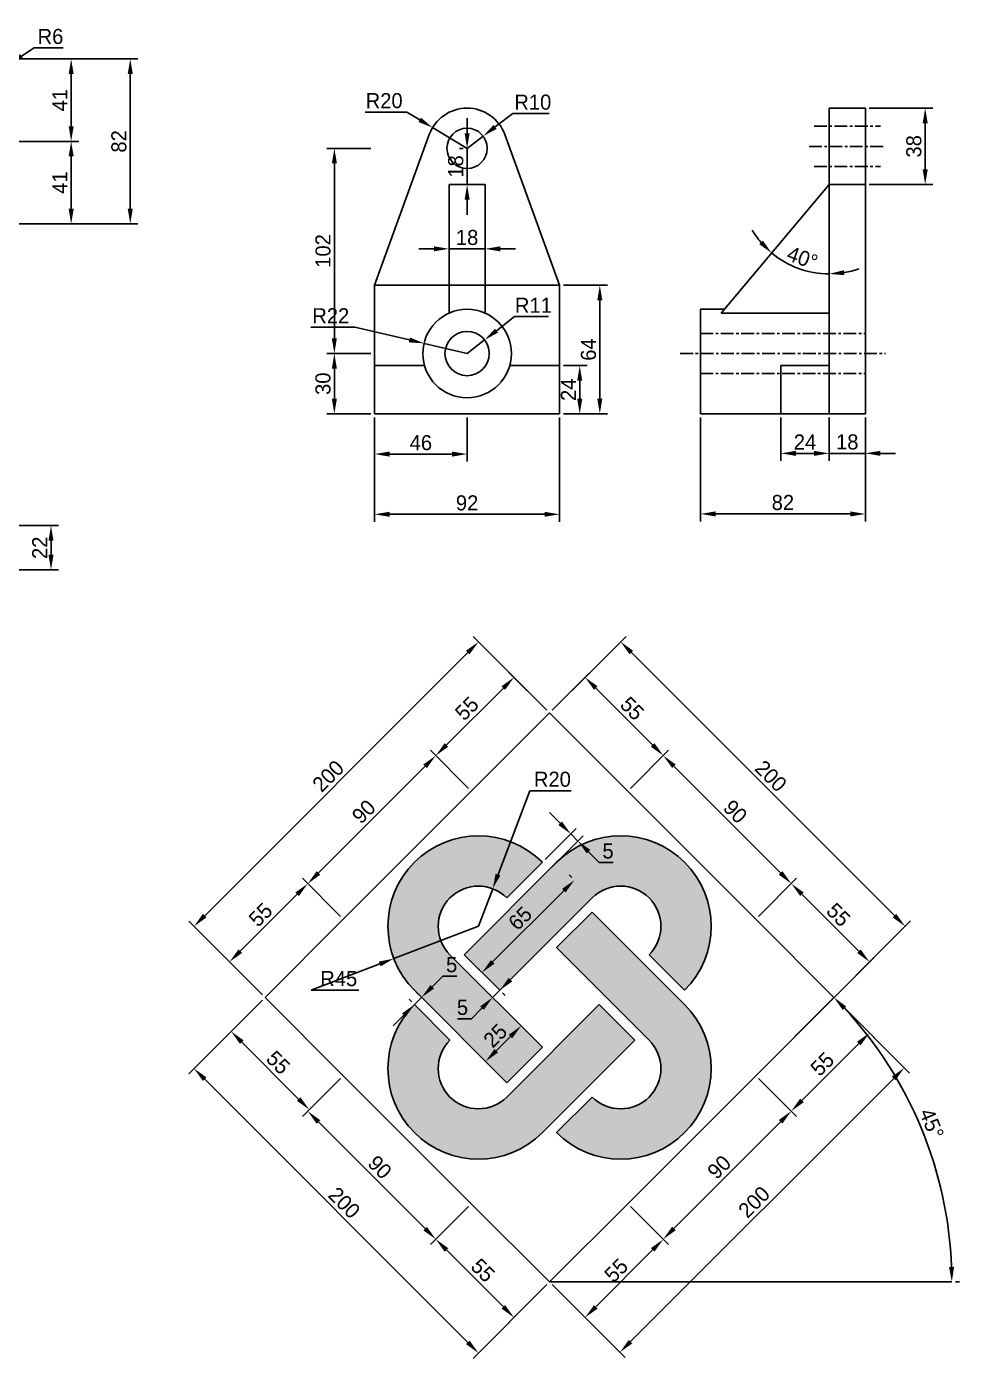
# Model space of a CAD drawing. Header units: millimetres. Extents: x -58 to 1310, y -9 to 800.
# Drawn here: x 846 to 1310, y 134 to 796 of the extents above; entities that cross this region are included whole.
import ezdxf

# ---------------------------------------------------------------- set-up
doc = ezdxf.new("R2010")
doc.units = ezdxf.units.MM
doc.header["$LTSCALE"] = 0.2
doc.linetypes.add('CENTER', pattern=[50.8, 31.75, -6.35, 6.35, -6.35])
doc.layers.add('Layer1', color=1, linetype='CENTER')
doc.dimstyles.new('ISO-25', dxfattribs={"dimscale": 3, "dimtxt": 2.5, "dimasz": 2.5, "dimexe": 1.25, "dimexo": 0.625, "dimtad": 1, "dimtoh": 1, "dimtxsty": 'Standard', "dimcen": 0, "dimadec": 0, "dimazin": 0, "dimtfac": 1, "dimtmove": 0, "dimatfit": 3, "dimfxl": 1, "dimarcsym": 2})

# ---------------------------------------------------------------- blocks, each defined once
blk = doc.blocks.new('*D39')
at = {"color": 0, "lineweight": -2}
for p, q in [((1104.51, 456.13), (1067.85, 492.8)), ((934.38, 354.03), (1065.2, 484.84)), ((963.09, 314.71), (926.43, 351.37))]:
    blk.add_line(p, q, dxfattribs=at)
at = {"color": 0}
for points in [[(1064.31, 485.72), (1066.08, 483.96), (1070.5, 490.14)], [(933.5, 354.91), (935.27, 353.14), (929.08, 348.72)]]:
    blk.add_solid(points, dxfattribs=at)
at = {"layer": 'Defpoints', "color": 0}
for p in [(1070.5, 490.14), (1105.84, 454.8), (964.42, 313.38)]:
    blk.add_point(p, dxfattribs=at)
at = {"color": 0, "insert": (995.81, 423.41), "char_height": 7.5, "attachment_point": 5, "rotation": 45}
blk.add_mtext('200', dxfattribs=at)
blk = doc.blocks.new('*D40')
at = {"color": 0, "lineweight": -2}
for p, q in [((1001.98, 353.6), (982.98, 372.6)), ((952.04, 336.36), (980.33, 364.65)), ((963.09, 314.71), (944.09, 333.71))]:
    blk.add_line(p, q, dxfattribs=at)
at = {"color": 0}
for points in [[(979.44, 365.53), (981.21, 363.76), (985.63, 369.95)], [(951.16, 337.25), (952.93, 335.48), (946.74, 331.06)]]:
    blk.add_solid(points, dxfattribs=at)
at = {"layer": 'Defpoints', "color": 0}
for p in [(985.63, 369.95), (1003.31, 352.27), (964.42, 313.38)]:
    blk.add_point(p, dxfattribs=at)
at = {"color": 0, "insert": (962.21, 354.48), "char_height": 7.5, "attachment_point": 5, "rotation": 45}
blk.add_mtext('55', dxfattribs=at)
blk = doc.blocks.new('*D41')
at = {"color": 0, "lineweight": -2}
for p, q in [((1065.62, 417.24), (1046.62, 436.24)), ((990.93, 375.26), (1043.97, 428.29)), ((1001.98, 353.6), (982.98, 372.6))]:
    blk.add_line(p, q, dxfattribs=at)
at = {"color": 0}
for points in [[(1043.08, 429.17), (1044.85, 427.4), (1049.27, 433.59)], [(990.05, 376.14), (991.82, 374.37), (985.63, 369.95)]]:
    blk.add_solid(points, dxfattribs=at)
at = {"layer": 'Defpoints', "color": 0}
for p in [(1049.27, 433.59), (1066.95, 415.91), (1003.31, 352.27)]:
    blk.add_point(p, dxfattribs=at)
at = {"color": 0, "insert": (1013.47, 405.75), "char_height": 7.5, "attachment_point": 5, "rotation": 45}
blk.add_mtext('90', dxfattribs=at)
blk = doc.blocks.new('*D42')
at = {"color": 0, "lineweight": -2}
for p, q in [((1104.51, 456.13), (1085.51, 475.13)), ((1054.57, 438.89), (1082.86, 467.18)), ((1065.62, 417.24), (1046.62, 436.24))]:
    blk.add_line(p, q, dxfattribs=at)
at = {"color": 0}
for points in [[(1081.97, 468.06), (1083.74, 466.3), (1088.16, 472.48)], [(1053.69, 439.78), (1055.46, 438.01), (1049.27, 433.59)]]:
    blk.add_solid(points, dxfattribs=at)
at = {"layer": 'Defpoints', "color": 0}
for p in [(1088.16, 472.48), (1105.84, 454.8), (1066.95, 415.91)]:
    blk.add_point(p, dxfattribs=at)
at = {"color": 0, "insert": (1064.74, 457.01), "char_height": 7.5, "attachment_point": 5, "rotation": 45}
blk.add_mtext('55', dxfattribs=at)
blk = doc.blocks.new('*D43')
at = {"color": 0, "lineweight": -2}
for p, q in [((1248.59, 312.06), (1284.88, 275.76)), ((1146.11, 142.29), (1276.93, 273.11)), ((1107.16, 170.64), (1143.46, 134.34))]:
    blk.add_line(p, q, dxfattribs=at)
at = {"color": 0}
for points in [[(1276.04, 273.99), (1277.81, 272.22), (1282.23, 278.41)], [(1145.23, 143.18), (1147, 141.41), (1140.81, 136.99)]]:
    blk.add_solid(points, dxfattribs=at)
at = {"layer": 'Defpoints', "color": 0}
for p in [(1247.26, 313.38), (1282.23, 278.41), (1105.84, 171.96)]:
    blk.add_point(p, dxfattribs=at)
at = {"color": 0, "insert": (1207.54, 211.68), "char_height": 7.5, "attachment_point": 5, "rotation": 45}
blk.add_mtext('200', dxfattribs=at)
blk = doc.blocks.new('*D44')
at = {"color": 0, "lineweight": -2}
for p, q in [((1146.06, 209.53), (1165.06, 190.52)), ((1128.82, 159.59), (1157.1, 187.87)), ((1107.16, 170.64), (1126.17, 151.63))]:
    blk.add_line(p, q, dxfattribs=at)
at = {"color": 0}
for points in [[(1156.22, 188.76), (1157.99, 186.99), (1162.41, 193.18)], [(1127.94, 160.47), (1129.7, 158.7), (1123.52, 154.28)]]:
    blk.add_solid(points, dxfattribs=at)
at = {"layer": 'Defpoints', "color": 0}
for p in [(1144.73, 210.85), (1162.41, 193.18), (1105.84, 171.96)]:
    blk.add_point(p, dxfattribs=at)
at = {"color": 0, "insert": (1138.98, 177.71), "char_height": 7.5, "attachment_point": 5, "rotation": 45}
blk.add_mtext('55', dxfattribs=at)
blk = doc.blocks.new('*D45')
at = {"color": 0, "lineweight": -2}
for p, q in [((1209.7, 273.17), (1228.65, 254.21)), ((1167.66, 198.53), (1220.7, 251.56)), ((1146.06, 209.53), (1165.01, 190.57))]:
    blk.add_line(p, q, dxfattribs=at)
at = {"color": 0}
for points in [[(1219.81, 252.44), (1221.58, 250.67), (1226, 256.86)], [(1166.78, 199.41), (1168.55, 197.64), (1162.36, 193.22)]]:
    blk.add_solid(points, dxfattribs=at)
at = {"layer": 'Defpoints', "color": 0}
for p in [(1208.37, 274.49), (1226, 256.86), (1144.73, 210.85)]:
    blk.add_point(p, dxfattribs=at)
at = {"color": 0, "insert": (1190.2, 229.02), "char_height": 7.5, "attachment_point": 5, "rotation": 45}
blk.add_mtext('90', dxfattribs=at)
blk = doc.blocks.new('*D46')
at = {"color": 0, "lineweight": -2}
for p, q in [((1248.59, 312.06), (1267.54, 293.1)), ((1231.3, 262.17), (1259.59, 290.45)), ((1209.7, 273.17), (1228.65, 254.21))]:
    blk.add_line(p, q, dxfattribs=at)
at = {"color": 0}
for points in [[(1258.7, 291.33), (1260.47, 289.57), (1264.89, 295.75)], [(1230.42, 263.05), (1232.19, 261.28), (1226, 256.86)]]:
    blk.add_solid(points, dxfattribs=at)
at = {"layer": 'Defpoints', "color": 0}
for p in [(1247.26, 313.38), (1264.89, 295.75), (1208.37, 274.49)]:
    blk.add_point(p, dxfattribs=at)
at = {"color": 0, "insert": (1241.47, 280.28), "char_height": 7.5, "attachment_point": 5, "rotation": 45}
blk.add_mtext('55', dxfattribs=at)
blk = doc.blocks.new('*D47')
at = {"color": 0, "lineweight": -2}
for p, q in [((963.09, 312.06), (926.43, 275.39)), ((934.38, 272.74), (1065.2, 141.93)), ((1104.51, 170.64), (1067.85, 133.97))]:
    blk.add_line(p, q, dxfattribs=at)
at = {"color": 0}
for points in [[(935.27, 273.63), (933.5, 271.86), (929.08, 278.05)], [(1066.08, 142.81), (1064.31, 141.04), (1070.5, 136.62)]]:
    blk.add_solid(points, dxfattribs=at)
at = {"layer": 'Defpoints', "color": 0}
for p in [(964.42, 313.38), (1105.84, 171.96), (1070.5, 136.62)]:
    blk.add_point(p, dxfattribs=at)
at = {"color": 0, "insert": (1003.77, 211.31), "char_height": 7.5, "attachment_point": 5, "rotation": 315}
blk.add_mtext('200', dxfattribs=at)
blk = doc.blocks.new('*D48')
at = {"color": 0, "lineweight": -2}
for p, q in [((963.09, 312.06), (944.86, 293.83)), ((952.82, 291.17), (981.1, 262.89)), ((1001.98, 273.17), (983.75, 254.94))]:
    blk.add_line(p, q, dxfattribs=at)
at = {"color": 0}
for points in [[(953.7, 292.06), (951.93, 290.29), (947.51, 296.48)], [(981.98, 263.77), (980.22, 262.01), (986.4, 257.59)]]:
    blk.add_solid(points, dxfattribs=at)
at = {"layer": 'Defpoints', "color": 0}
for p in [(964.42, 313.38), (1003.31, 274.49), (986.4, 257.59)]:
    blk.add_point(p, dxfattribs=at)
at = {"color": 0, "insert": (970.93, 281.01), "char_height": 7.5, "attachment_point": 5, "rotation": 315}
blk.add_mtext('55', dxfattribs=at)
blk = doc.blocks.new('*D49')
at = {"color": 0, "lineweight": -2}
for p, q in [((1001.98, 273.17), (982.98, 254.17)), ((990.94, 251.51), (1043.97, 198.48)), ((1065.62, 209.53), (1046.62, 190.53))]:
    blk.add_line(p, q, dxfattribs=at)
at = {"color": 0}
for points in [[(991.82, 252.4), (990.05, 250.63), (985.63, 256.82)], [(1044.85, 199.37), (1043.09, 197.6), (1049.27, 193.18)]]:
    blk.add_solid(points, dxfattribs=at)
at = {"layer": 'Defpoints', "color": 0}
for p in [(1003.31, 274.49), (1066.95, 210.85), (1049.27, 193.18)]:
    blk.add_point(p, dxfattribs=at)
at = {"color": 0, "insert": (1021.43, 228.98), "char_height": 7.5, "attachment_point": 5, "rotation": 315}
blk.add_mtext('90', dxfattribs=at)
blk = doc.blocks.new('*D50')
at = {"color": 0, "lineweight": -2}
for p, q in [((1065.62, 209.53), (1046.62, 190.53)), ((1054.58, 187.87), (1082.86, 159.59)), ((1104.51, 170.64), (1085.51, 151.64))]:
    blk.add_line(p, q, dxfattribs=at)
at = {"color": 0}
for points in [[(1055.46, 188.76), (1053.69, 186.99), (1049.27, 193.18)], [(1083.74, 160.47), (1081.98, 158.71), (1088.16, 154.29)]]:
    blk.add_solid(points, dxfattribs=at)
at = {"layer": 'Defpoints', "color": 0}
for p in [(1066.95, 210.85), (1105.84, 171.96), (1088.16, 154.29)]:
    blk.add_point(p, dxfattribs=at)
at = {"color": 0, "insert": (1072.7, 177.71), "char_height": 7.5, "attachment_point": 5, "rotation": 315}
blk.add_mtext('55', dxfattribs=at)
blk = doc.blocks.new('*D51')
at = {"color": 0, "lineweight": -2}
for p, q in [((1107.16, 456.13), (1143.85, 492.81)), ((1146.5, 484.86), (1277.31, 354.04)), ((1248.59, 314.71), (1285.27, 351.39))]:
    blk.add_line(p, q, dxfattribs=at)
at = {"color": 0}
for points in [[(1147.38, 485.74), (1145.61, 483.97), (1141.19, 490.16)], [(1278.2, 354.93), (1276.43, 353.16), (1282.62, 348.74)]]:
    blk.add_solid(points, dxfattribs=at)
at = {"layer": 'Defpoints', "color": 0}
for p in [(1105.84, 454.8), (1282.62, 348.74), (1247.26, 313.38)]:
    blk.add_point(p, dxfattribs=at)
at = {"color": 0, "insert": (1215.88, 423.43), "char_height": 7.5, "attachment_point": 5, "rotation": 315}
blk.add_mtext('200', dxfattribs=at)
blk = doc.blocks.new('*D52')
at = {"color": 0, "lineweight": -2}
for p, q in [((1107.16, 456.13), (1126.17, 475.13)), ((1128.82, 467.18), (1157.1, 438.89)), ((1146.06, 417.24), (1165.06, 436.24))]:
    blk.add_line(p, q, dxfattribs=at)
at = {"color": 0}
for points in [[(1129.7, 468.06), (1127.94, 466.3), (1123.52, 472.48)], [(1157.99, 439.78), (1156.22, 438.01), (1162.41, 433.59)]]:
    blk.add_solid(points, dxfattribs=at)
at = {"layer": 'Defpoints', "color": 0}
for p in [(1105.84, 454.8), (1162.41, 433.59), (1144.73, 415.91)]:
    blk.add_point(p, dxfattribs=at)
at = {"color": 0, "insert": (1146.94, 457.01), "char_height": 7.5, "attachment_point": 5, "rotation": 315}
blk.add_mtext('55', dxfattribs=at)
blk = doc.blocks.new('*D53')
at = {"color": 0, "lineweight": -2}
for p, q in [((1146.06, 417.24), (1165.06, 436.24)), ((1167.71, 428.29), (1220.74, 375.26)), ((1209.7, 353.6), (1228.7, 372.6))]:
    blk.add_line(p, q, dxfattribs=at)
at = {"color": 0}
for points in [[(1168.59, 429.17), (1166.83, 427.4), (1162.41, 433.59)], [(1221.63, 376.14), (1219.86, 374.37), (1226.05, 369.95)]]:
    blk.add_solid(points, dxfattribs=at)
at = {"layer": 'Defpoints', "color": 0}
for p in [(1144.73, 415.91), (1226.05, 369.95), (1208.37, 352.27)]:
    blk.add_point(p, dxfattribs=at)
at = {"color": 0, "insert": (1198.2, 405.75), "char_height": 7.5, "attachment_point": 5, "rotation": 315}
blk.add_mtext('90', dxfattribs=at)
blk = doc.blocks.new('*D54')
at = {"color": 0, "lineweight": -2}
for p, q in [((1209.7, 353.6), (1228.7, 372.6)), ((1231.35, 364.65), (1259.63, 336.36)), ((1248.59, 314.71), (1267.59, 333.71))]:
    blk.add_line(p, q, dxfattribs=at)
at = {"color": 0}
for points in [[(1232.23, 365.53), (1230.47, 363.76), (1226.05, 369.95)], [(1260.52, 337.25), (1258.75, 335.48), (1264.94, 331.06)]]:
    blk.add_solid(points, dxfattribs=at)
at = {"layer": 'Defpoints', "color": 0}
for p in [(1208.37, 352.27), (1264.94, 331.06), (1247.26, 313.38)]:
    blk.add_point(p, dxfattribs=at)
at = {"color": 0, "insert": (1249.47, 354.48), "char_height": 7.5, "attachment_point": 5, "rotation": 315}
blk.add_mtext('55', dxfattribs=at)
blk = doc.blocks.new('*D55')
at = {"color": 0, "lineweight": -2}
for p, q in [((1095.99, 416.16), (1080.21, 374.46)), ((1116.62, 416.16), (1095.99, 416.16)), ((1070.48, 348.74), (1077.56, 367.44))]:
    blk.add_line(p, q, dxfattribs=at)
at = {"color": 0}
blk.add_solid([(1079.04, 374.9), (1081.38, 374.02), (1077.56, 367.44)], dxfattribs=at)
at = {"layer": 'Defpoints', "color": 0}
for p in [(1077.56, 367.44), (1070.48, 348.74)]:
    blk.add_point(p, dxfattribs=at)
at = {"color": 0, "insert": (1107.24, 421.79), "char_height": 7.5, "attachment_point": 5}
blk.add_mtext('R20', dxfattribs=at)
blk = doc.blocks.new('*D56')
at = {"color": 0, "lineweight": -2}
for p, q in [((1070.48, 348.74), (1028.44, 332.71)), ((987.39, 317.06), (1021.43, 330.04)), ((1011.02, 317.06), (987.39, 317.06))]:
    blk.add_line(p, q, dxfattribs=at)
at = {"color": 0}
blk.add_solid([(1020.98, 331.21), (1021.87, 328.87), (1028.44, 332.71)], dxfattribs=at)
at = {"layer": 'Defpoints', "color": 0}
for p in [(1070.48, 348.74), (1028.44, 332.71)]:
    blk.add_point(p, dxfattribs=at)
at = {"color": 0, "insert": (1001.02, 322.69), "char_height": 7.5, "attachment_point": 5}
blk.add_mtext('R45', dxfattribs=at)
blk = doc.blocks.new('*D57')
at = {"color": 0, "lineweight": -2}
for p, q in [((1116.89, 373.05), (1115.56, 374.37)), ((1077.55, 331.06), (1112.91, 366.42)), ((1070.93, 327.08), (1069.6, 328.41))]:
    blk.add_line(p, q, dxfattribs=at)
at = {"color": 0}
for points in [[(1112.03, 367.3), (1113.79, 365.53), (1118.21, 371.72)], [(1076.67, 331.94), (1078.44, 330.18), (1072.25, 325.76)]]:
    blk.add_solid(points, dxfattribs=at)
at = {"layer": 'Defpoints', "color": 0}
for p in [(1118.21, 371.72), (1118.21, 371.72), (1072.25, 325.76)]:
    blk.add_point(p, dxfattribs=at)
at = {"color": 0, "insert": (1091.25, 352.72), "char_height": 7.5, "attachment_point": 5, "rotation": 45}
blk.add_mtext('65', dxfattribs=at)
blk = doc.blocks.new('*D58')
at = {"color": 0, "lineweight": -2}
for p, q in [((1111.1, 399.96), (1105.8, 405.27)), ((1103.63, 381.88), (1119.06, 397.31)), ((1107.16, 378.35), (1122.59, 393.78)), ((1116.41, 394.66), (1119.94, 391.13)), ((1125.24, 385.82), (1130.55, 380.52)), ((1130.55, 380.52), (1137.42, 380.52))]:
    blk.add_line(p, q, dxfattribs=at)
at = {"color": 0}
for points in [[(1111.99, 400.85), (1110.22, 399.08), (1116.41, 394.66)], [(1126.13, 386.71), (1124.36, 384.94), (1119.94, 391.13)]]:
    blk.add_solid(points, dxfattribs=at)
at = {"layer": 'Defpoints', "color": 0}
for p in [(1119.94, 391.13), (1102.3, 380.56), (1105.84, 377.02)]:
    blk.add_point(p, dxfattribs=at)
at = {"color": 0, "insert": (1134.92, 386.14), "char_height": 7.5, "attachment_point": 5}
blk.add_mtext('5', dxfattribs=at)
blk = doc.blocks.new('*D59')
at = {"color": 0, "lineweight": -2}
for p, q in [((1100.98, 289.96), (1089.04, 301.89)), ((1079.32, 286.87), (1086.39, 293.94)), ((1083.3, 272.28), (1071.37, 284.22))]:
    blk.add_line(p, q, dxfattribs=at)
at = {"color": 0}
for points in [[(1085.51, 294.82), (1087.28, 293.05), (1091.7, 299.24)], [(1078.44, 287.75), (1080.21, 285.98), (1074.02, 281.56)]]:
    blk.add_solid(points, dxfattribs=at)
at = {"layer": 'Defpoints', "color": 0}
for p in [(1091.7, 299.24), (1102.3, 288.63), (1084.63, 270.96)]:
    blk.add_point(p, dxfattribs=at)
at = {"color": 0, "insert": (1078.88, 294.38), "char_height": 7.5, "attachment_point": 5, "rotation": 45}
blk.add_mtext('25', dxfattribs=at)
blk = doc.blocks.new('*D60')
at = {"color": 0, "lineweight": -2}
for p, q in [((1086.39, 322.22), (1091.7, 327.53)), ((1076.23, 314.71), (1074.9, 316.04)), ((1081.09, 316.92), (1077.55, 313.38)), ((1082.42, 315.59), (1083.74, 314.27)), ((1072.25, 308.08), (1066.95, 302.78)), ((1066.95, 302.78), (1060.07, 302.78))]:
    blk.add_line(p, q, dxfattribs=at)
at = {"color": 0}
for points in [[(1085.51, 323.11), (1087.28, 321.34), (1081.09, 316.92)], [(1071.37, 308.96), (1073.14, 307.2), (1077.55, 313.38)]]:
    blk.add_solid(points, dxfattribs=at)
at = {"layer": 'Defpoints', "color": 0}
for p in [(1077.55, 313.38), (1077.55, 313.38), (1081.09, 316.92)]:
    blk.add_point(p, dxfattribs=at)
at = {"color": 0, "insert": (1062.57, 308.4), "char_height": 7.5, "attachment_point": 5}
blk.add_mtext('5', dxfattribs=at)
blk = doc.blocks.new('*D61')
at = {"color": 0, "lineweight": -2}
for p, q in [((1047.5, 318.69), (1052.81, 323.99)), ((1052.81, 323.99), (1059.68, 323.99)), ((1037.34, 311.17), (1036.01, 312.5)), ((1038.66, 309.85), (1042.2, 313.38)), ((1040.87, 314.71), (1039.55, 316.04)), ((1033.36, 304.54), (1028.06, 299.24))]:
    blk.add_line(p, q, dxfattribs=at)
at = {"color": 0}
for points in [[(1046.62, 319.57), (1048.39, 317.8), (1042.2, 313.38)], [(1032.48, 305.43), (1034.24, 303.66), (1038.66, 309.85)]]:
    blk.add_solid(points, dxfattribs=at)
at = {"layer": 'Defpoints', "color": 0}
for p in [(1042.2, 313.38), (1042.2, 313.38), (1038.66, 309.85)]:
    blk.add_point(p, dxfattribs=at)
at = {"color": 0, "insert": (1057.18, 329.61), "char_height": 7.5, "attachment_point": 5}
blk.add_mtext('5', dxfattribs=at)
blk = doc.blocks.new('*D62')
at = {"color": 0, "lineweight": -2}
for p, q in [((1209.7, 275.82), (1249.92, 316.04)), ((1307.71, 171.96), (1309.6, 171.96))]:
    blk.add_line(p, q, dxfattribs=at)
blk.add_arc((1105.84, 171.96), 200.01, 2.14862, 42.85138, dxfattribs=at)
at = {"color": 0}
for points in [[(1251.57, 307.12), (1253.37, 308.85), (1247.27, 313.39)], [(1306.96, 179.48), (1304.46, 179.44), (1305.85, 171.96)]]:
    blk.add_solid(points, dxfattribs=at)
at = {"layer": 'Defpoints', "color": 0}
for p in [(1208.37, 274.49), (1299.03, 223.73), (1144.73, 210.85), (1105.84, 171.96), (1305.84, 171.96)]:
    blk.add_point(p, dxfattribs=at)
at = {"color": 0, "insert": (1295.82, 250.65), "char_height": 7.5, "attachment_point": 5, "rotation": 292.5}
blk.add_mtext('45°', dxfattribs=at)
blk = doc.blocks.new('*D93')
at = {"color": 0, "lineweight": -2}
for p, q in [((849.57, 785.41), (843.29, 781.3)), ((863.94, 785.41), (849.57, 785.41)), ((831.99, 773.91), (837.02, 777.19))]:
    blk.add_line(p, q, dxfattribs=at)
at = {"color": 0}
blk.add_solid([(842.61, 782.35), (843.98, 780.25), (837.02, 777.19)], dxfattribs=at)
at = {"layer": 'Defpoints', "color": 0}
for p in [(837.02, 777.19), (831.99, 773.91)]:
    blk.add_point(p, dxfattribs=at)
at = {"color": 0, "insert": (857.69, 791.03), "char_height": 7.5, "attachment_point": 5}
blk.add_mtext('R6', dxfattribs=at)
blk = doc.blocks.new('*D95')
at = {"color": 0, "lineweight": -2}
for p, q in [((839.87, 738.91), (871.74, 738.91)), ((867.99, 731.41), (867.99, 705.41)), ((839.87, 697.91), (871.74, 697.91))]:
    blk.add_line(p, q, dxfattribs=at)
at = {"color": 0}
for points in [[(866.74, 731.41), (869.24, 731.41), (867.99, 738.91)], [(866.74, 705.41), (869.24, 705.41), (867.99, 697.91)]]:
    blk.add_solid(points, dxfattribs=at)
at = {"layer": 'Defpoints', "color": 0}
for p in [(837.99, 738.91), (837.99, 697.91), (867.99, 697.91)]:
    blk.add_point(p, dxfattribs=at)
at = {"color": 0, "insert": (862.37, 718.41), "char_height": 7.5, "attachment_point": 5, "rotation": 90}
blk.add_mtext('41', dxfattribs=at)
blk = doc.blocks.new('*D96')
at = {"color": 0, "lineweight": -2}
for p, q in [((833.87, 779.91), (871.74, 779.91)), ((867.99, 746.41), (867.99, 772.41)), ((841.74, 738.91), (871.74, 738.91))]:
    blk.add_line(p, q, dxfattribs=at)
at = {"color": 0}
for points in [[(866.74, 772.41), (869.24, 772.41), (867.99, 779.91)], [(866.74, 746.41), (869.24, 746.41), (867.99, 738.91)]]:
    blk.add_solid(points, dxfattribs=at)
at = {"layer": 'Defpoints', "color": 0}
for p in [(831.99, 779.91), (867.99, 779.91), (839.87, 738.91)]:
    blk.add_point(p, dxfattribs=at)
at = {"color": 0, "insert": (862.37, 759.41), "char_height": 7.5, "attachment_point": 5, "rotation": 90}
blk.add_mtext('41', dxfattribs=at)
blk = doc.blocks.new('*D97')
at = {"color": 0, "lineweight": -2}
for p, q in [((869.87, 779.91), (901.12, 779.91)), ((897.37, 772.41), (897.37, 705.41)), ((869.87, 697.91), (901.12, 697.91))]:
    blk.add_line(p, q, dxfattribs=at)
at = {"color": 0}
for points in [[(896.12, 772.41), (898.62, 772.41), (897.37, 779.91)], [(896.12, 705.41), (898.62, 705.41), (897.37, 697.91)]]:
    blk.add_solid(points, dxfattribs=at)
at = {"layer": 'Defpoints', "color": 0}
for p in [(867.99, 779.91), (867.99, 697.91), (897.37, 697.91)]:
    blk.add_point(p, dxfattribs=at)
at = {"color": 0, "insert": (891.75, 738.91), "char_height": 7.5, "attachment_point": 5, "rotation": 90}
blk.add_mtext('82', dxfattribs=at)
blk = doc.blocks.new('*D108')
at = {"color": 0, "lineweight": -2}
for p, q in [((839.87, 547.91), (861.72, 547.91)), ((857.97, 540.41), (857.97, 533.41)), ((839.87, 525.91), (861.72, 525.91))]:
    blk.add_line(p, q, dxfattribs=at)
at = {"color": 0}
for points in [[(856.72, 540.41), (859.22, 540.41), (857.97, 547.91)], [(856.72, 533.41), (859.22, 533.41), (857.97, 525.91)]]:
    blk.add_solid(points, dxfattribs=at)
at = {"layer": 'Defpoints', "color": 0}
for p in [(837.99, 547.91), (837.99, 525.91), (857.97, 525.91)]:
    blk.add_point(p, dxfattribs=at)
at = {"color": 0, "insert": (852.35, 536.91), "char_height": 7.5, "attachment_point": 5, "rotation": 90}
blk.add_mtext('22', dxfattribs=at)
blk = doc.blocks.new('*D109')
at = {"color": 0, "lineweight": -2}
for p, q in [((1220.85, 601.58), (1220.85, 580.09)), ((1244.85, 601.58), (1244.85, 580.09)), ((1228.35, 583.84), (1237.35, 583.84))]:
    blk.add_line(p, q, dxfattribs=at)
at = {"color": 0}
for points in [[(1228.35, 585.09), (1228.35, 582.59), (1220.85, 583.84)], [(1237.35, 585.09), (1237.35, 582.59), (1244.85, 583.84)]]:
    blk.add_solid(points, dxfattribs=at)
at = {"layer": 'Defpoints', "color": 0}
for p in [(1220.85, 603.45), (1244.85, 603.45), (1244.85, 583.84)]:
    blk.add_point(p, dxfattribs=at)
at = {"color": 0, "insert": (1232.85, 589.47), "char_height": 7.5, "attachment_point": 5}
blk.add_mtext('24', dxfattribs=at)
blk = doc.blocks.new('*D110')
at = {"color": 0, "lineweight": -2}
for p, q in [((1244.85, 601.58), (1244.85, 580.09)), ((1262.85, 601.58), (1262.85, 580.09)), ((1237.35, 583.84), (1229.85, 583.84)), ((1244.85, 583.84), (1262.85, 583.84)), ((1270.35, 583.84), (1277.85, 583.84))]:
    blk.add_line(p, q, dxfattribs=at)
at = {"color": 0}
for points in [[(1237.35, 585.09), (1237.35, 582.59), (1244.85, 583.84)], [(1270.35, 585.09), (1270.35, 582.59), (1262.85, 583.84)]]:
    blk.add_solid(points, dxfattribs=at)
at = {"layer": 'Defpoints', "color": 0}
for p in [(1244.85, 603.45), (1262.85, 603.45), (1262.85, 583.84)]:
    blk.add_point(p, dxfattribs=at)
at = {"color": 0, "insert": (1253.85, 589.47), "char_height": 7.5, "attachment_point": 5}
blk.add_mtext('18', dxfattribs=at)
blk = doc.blocks.new('*D111')
at = {"color": 0, "lineweight": -2}
for p, q in [((1180.85, 601.58), (1180.85, 549.98)), ((1262.85, 601.58), (1262.85, 549.98)), ((1188.35, 553.73), (1255.35, 553.73))]:
    blk.add_line(p, q, dxfattribs=at)
at = {"color": 0}
for points in [[(1188.35, 554.98), (1188.35, 552.48), (1180.85, 553.73)], [(1255.35, 554.98), (1255.35, 552.48), (1262.85, 553.73)]]:
    blk.add_solid(points, dxfattribs=at)
at = {"layer": 'Defpoints', "color": 0}
for p in [(1180.85, 603.45), (1262.85, 603.45), (1262.85, 553.73)]:
    blk.add_point(p, dxfattribs=at)
at = {"color": 0, "insert": (1221.85, 559.36), "char_height": 7.5, "attachment_point": 5}
blk.add_mtext('82', dxfattribs=at)
blk = doc.blocks.new('*D112')
at = {"color": 0, "lineweight": -2}
for p, q in [((1018.85, 601.58), (1018.85, 579.73)), ((1064.85, 601.58), (1064.85, 579.73)), ((1026.35, 583.48), (1057.35, 583.48))]:
    blk.add_line(p, q, dxfattribs=at)
at = {"color": 0}
for points in [[(1026.35, 584.73), (1026.35, 582.23), (1018.85, 583.48)], [(1057.35, 584.73), (1057.35, 582.23), (1064.85, 583.48)]]:
    blk.add_solid(points, dxfattribs=at)
at = {"layer": 'Defpoints', "color": 0}
for p in [(1018.85, 603.45), (1064.85, 603.45), (1064.85, 583.48)]:
    blk.add_point(p, dxfattribs=at)
at = {"color": 0, "insert": (1041.85, 589.1), "char_height": 7.5, "attachment_point": 5}
blk.add_mtext('46', dxfattribs=at)
blk = doc.blocks.new('*D113')
at = {"color": 0, "lineweight": -2}
for p, q in [((1018.85, 601.58), (1018.85, 549.79)), ((1110.85, 601.58), (1110.85, 549.79)), ((1026.35, 553.54), (1103.35, 553.54))]:
    blk.add_line(p, q, dxfattribs=at)
at = {"color": 0}
for points in [[(1026.35, 554.79), (1026.35, 552.29), (1018.85, 553.54)], [(1103.35, 554.79), (1103.35, 552.29), (1110.85, 553.54)]]:
    blk.add_solid(points, dxfattribs=at)
at = {"layer": 'Defpoints', "color": 0}
for p in [(1018.85, 603.45), (1110.85, 603.45), (1110.85, 553.54)]:
    blk.add_point(p, dxfattribs=at)
at = {"color": 0, "insert": (1064.85, 559.16), "char_height": 7.5, "attachment_point": 5}
blk.add_mtext('92', dxfattribs=at)
blk = doc.blocks.new('*D114')
at = {"color": 0, "lineweight": -2}
for p, q in [((1016.97, 633.45), (995.1, 633.45)), ((998.85, 625.95), (998.85, 610.95)), ((1016.97, 603.45), (995.1, 603.45))]:
    blk.add_line(p, q, dxfattribs=at)
at = {"color": 0}
for points in [[(997.6, 625.95), (1000.1, 625.95), (998.85, 633.45)], [(997.6, 610.95), (1000.1, 610.95), (998.85, 603.45)]]:
    blk.add_solid(points, dxfattribs=at)
at = {"layer": 'Defpoints', "color": 0}
for p in [(1018.85, 633.45), (998.85, 603.45), (1018.85, 603.45)]:
    blk.add_point(p, dxfattribs=at)
at = {"color": 0, "insert": (993.22, 618.45), "char_height": 7.5, "attachment_point": 5, "rotation": 90}
blk.add_mtext('30', dxfattribs=at)
blk = doc.blocks.new('*D115')
at = {"color": 0, "lineweight": -2}
for p, q in [((1112.72, 627.45), (1124.59, 627.45)), ((1120.84, 619.95), (1120.84, 610.95)), ((1112.72, 603.45), (1124.59, 603.45))]:
    blk.add_line(p, q, dxfattribs=at)
at = {"color": 0}
for points in [[(1119.59, 619.95), (1122.09, 619.95), (1120.84, 627.45)], [(1119.59, 610.95), (1122.09, 610.95), (1120.84, 603.45)]]:
    blk.add_solid(points, dxfattribs=at)
at = {"layer": 'Defpoints', "color": 0}
for p in [(1110.85, 627.45), (1110.85, 603.45), (1120.84, 603.45)]:
    blk.add_point(p, dxfattribs=at)
at = {"color": 0, "insert": (1115.21, 615.45), "char_height": 7.5, "attachment_point": 5, "rotation": 90}
blk.add_mtext('24', dxfattribs=at)
blk = doc.blocks.new('*D116')
at = {"color": 0, "lineweight": -2}
for p, q in [((1112.72, 667.45), (1134.58, 667.45)), ((1130.83, 610.95), (1130.83, 659.95)), ((1112.72, 603.45), (1134.58, 603.45))]:
    blk.add_line(p, q, dxfattribs=at)
at = {"color": 0}
for points in [[(1129.58, 659.95), (1132.08, 659.95), (1130.83, 667.45)], [(1129.58, 610.95), (1132.08, 610.95), (1130.83, 603.45)]]:
    blk.add_solid(points, dxfattribs=at)
at = {"layer": 'Defpoints', "color": 0}
for p in [(1110.85, 667.45), (1130.83, 667.45), (1110.85, 603.45)]:
    blk.add_point(p, dxfattribs=at)
at = {"color": 0, "insert": (1125.2, 635.45), "char_height": 7.5, "attachment_point": 5, "rotation": 90}
blk.add_mtext('64', dxfattribs=at)
blk = doc.blocks.new('*D117')
at = {"color": 0, "lineweight": -2}
for p, q in [((1088.44, 651.81), (1079.45, 644.81)), ((1105.31, 651.81), (1088.44, 651.81)), ((1064.85, 633.45), (1073.53, 640.21))]:
    blk.add_line(p, q, dxfattribs=at)
at = {"color": 0}
blk.add_solid([(1078.68, 645.8), (1080.21, 643.83), (1073.53, 640.21)], dxfattribs=at)
at = {"layer": 'Defpoints', "color": 0}
for p in [(1073.53, 640.21), (1064.85, 633.45)]:
    blk.add_point(p, dxfattribs=at)
at = {"color": 0, "insert": (1097.81, 657.44), "char_height": 7.5, "attachment_point": 5}
blk.add_mtext('R11', dxfattribs=at)
blk = doc.blocks.new('*D118')
at = {"color": 0, "lineweight": -2}
for p, q in [((987.07, 646.63), (1008.95, 646.63)), ((1008.95, 646.63), (1036.13, 640.22)), ((1064.85, 633.45), (1043.43, 638.5))]:
    blk.add_line(p, q, dxfattribs=at)
at = {"color": 0}
blk.add_solid([(1036.42, 641.44), (1035.85, 639), (1043.43, 638.5)], dxfattribs=at)
at = {"layer": 'Defpoints', "color": 0}
for p in [(1043.43, 638.5), (1064.85, 633.45)]:
    blk.add_point(p, dxfattribs=at)
at = {"color": 0, "insert": (997.07, 652.25), "char_height": 7.5, "attachment_point": 5}
blk.add_mtext('R22', dxfattribs=at)
blk = doc.blocks.new('*D119')
at = {"color": 0, "lineweight": -2}
for p, q in [((1055.85, 687.36), (1055.85, 689.24)), ((1073.85, 687.36), (1073.85, 689.24)), ((1048.35, 685.49), (1040.85, 685.49)), ((1055.85, 685.49), (1073.85, 685.49)), ((1081.35, 685.49), (1088.85, 685.49))]:
    blk.add_line(p, q, dxfattribs=at)
at = {"color": 0}
for points in [[(1048.35, 686.74), (1048.35, 684.24), (1055.85, 685.49)], [(1081.35, 686.74), (1081.35, 684.24), (1073.85, 685.49)]]:
    blk.add_solid(points, dxfattribs=at)
at = {"layer": 'Defpoints', "color": 0}
for p in [(1055.85, 685.49), (1073.85, 685.49), (1073.85, 685.49)]:
    blk.add_point(p, dxfattribs=at)
at = {"color": 0, "insert": (1064.85, 691.11), "char_height": 7.5, "attachment_point": 5}
blk.add_mtext('18', dxfattribs=at)
blk = doc.blocks.new('*D120')
at = {"color": 0, "lineweight": -2}
for p, q in [((1064.85, 742.95), (1064.85, 750.45)), ((1062.97, 735.45), (1061.1, 735.45)), ((1064.85, 735.45), (1064.85, 717.45)), ((1062.97, 717.45), (1061.1, 717.45)), ((1064.85, 709.95), (1064.85, 702.45))]:
    blk.add_line(p, q, dxfattribs=at)
at = {"color": 0}
for points in [[(1063.6, 742.95), (1066.1, 742.95), (1064.85, 735.45)], [(1063.6, 709.95), (1066.1, 709.95), (1064.85, 717.45)]]:
    blk.add_solid(points, dxfattribs=at)
at = {"layer": 'Defpoints', "color": 0}
for p in [(1064.85, 735.45), (1064.85, 717.45), (1064.85, 717.45)]:
    blk.add_point(p, dxfattribs=at)
at = {"color": 0, "insert": (1059.22, 726.45), "char_height": 7.5, "attachment_point": 5, "rotation": 90}
blk.add_mtext('18', dxfattribs=at)
blk = doc.blocks.new('*D121')
at = {"color": 0, "lineweight": -2}
for p, q in [((1087.51, 752.75), (1078.76, 746.07)), ((1105.63, 752.75), (1087.51, 752.75)), ((1064.85, 735.45), (1072.8, 741.52))]:
    blk.add_line(p, q, dxfattribs=at)
at = {"color": 0}
blk.add_solid([(1078, 747.06), (1079.52, 745.08), (1072.8, 741.52)], dxfattribs=at)
at = {"layer": 'Defpoints', "color": 0}
for p in [(1072.8, 741.52), (1064.85, 735.45)]:
    blk.add_point(p, dxfattribs=at)
at = {"color": 0, "insert": (1097.51, 758.37), "char_height": 7.5, "attachment_point": 5}
blk.add_mtext('R10', dxfattribs=at)
blk = doc.blocks.new('*D122')
at = {"color": 0, "lineweight": -2}
for p, q in [((1014.23, 753.49), (1034.85, 753.49)), ((1034.85, 753.49), (1041.28, 749.63)), ((1064.85, 735.45), (1047.71, 745.76))]:
    blk.add_line(p, q, dxfattribs=at)
at = {"color": 0}
blk.add_solid([(1041.93, 750.7), (1040.64, 748.56), (1047.71, 745.76)], dxfattribs=at)
at = {"layer": 'Defpoints', "color": 0}
for p in [(1047.71, 745.76), (1064.85, 735.45)]:
    blk.add_point(p, dxfattribs=at)
at = {"color": 0, "insert": (1023.6, 759.12), "char_height": 7.5, "attachment_point": 5}
blk.add_mtext('R20', dxfattribs=at)
blk = doc.blocks.new('*D123')
at = {"color": 0, "lineweight": -2}
for p, q in [((1016.97, 735.45), (995.1, 735.45)), ((998.85, 640.95), (998.85, 727.95)), ((1016.97, 633.45), (995.1, 633.45))]:
    blk.add_line(p, q, dxfattribs=at)
at = {"color": 0}
for points in [[(997.6, 727.95), (1000.1, 727.95), (998.85, 735.45)], [(997.6, 640.95), (1000.1, 640.95), (998.85, 633.45)]]:
    blk.add_solid(points, dxfattribs=at)
at = {"layer": 'Defpoints', "color": 0}
for p in [(998.85, 735.45), (1018.85, 735.45), (1018.85, 633.45)]:
    blk.add_point(p, dxfattribs=at)
at = {"color": 0, "insert": (993.22, 684.45), "char_height": 7.5, "attachment_point": 5, "rotation": 90}
blk.add_mtext('102', dxfattribs=at)
blk = doc.blocks.new('*D124')
at = {"color": 0, "lineweight": -2}
for start, end in [(210.63033, 220.31517), (230, 270), (279.68483, 289.36967)]:
    blk.add_arc((1244.85, 717.45), 44.42, start, end, dxfattribs=at)
at = {"color": 0}
for points in [[(1211.86, 689.6), (1210.09, 687.82), (1216.29, 683.42)], [(1252.43, 672.42), (1252.21, 674.91), (1244.85, 673.03)]]:
    blk.add_solid(points, dxfattribs=at)
at = {"layer": 'Defpoints', "color": 0}
for p in [(1244.85, 717.45), (1244.85, 717.45), (1224.91, 677.75), (1244.85, 667.45), (1191.21, 653.53)]:
    blk.add_point(p, dxfattribs=at)
at = {"color": 0, "insert": (1231.58, 680.99), "char_height": 7.5, "attachment_point": 5, "rotation": 340}
blk.add_mtext('40°', dxfattribs=at)
blk = doc.blocks.new('*D125')
at = {"color": 0, "lineweight": -2}
for p, q in [((1264.72, 755.45), (1296.36, 755.45)), ((1292.61, 747.95), (1292.61, 724.95)), ((1264.72, 717.45), (1296.36, 717.45))]:
    blk.add_line(p, q, dxfattribs=at)
at = {"color": 0}
for points in [[(1291.36, 747.95), (1293.86, 747.95), (1292.61, 755.45)], [(1291.36, 724.95), (1293.86, 724.95), (1292.61, 717.45)]]:
    blk.add_solid(points, dxfattribs=at)
at = {"layer": 'Defpoints', "color": 0}
for p in [(1262.85, 755.45), (1262.85, 717.45), (1292.61, 717.45)]:
    blk.add_point(p, dxfattribs=at)
at = {"color": 0, "insert": (1286.98, 736.45), "char_height": 7.5, "attachment_point": 5, "rotation": 90}
blk.add_mtext('38', dxfattribs=at)

msp = doc.modelspace()

# ---------------------------------------------------------------- hatches: boundary and pattern name
h = msp.add_hatch(color=256)
h.set_gradient(color1=(186, 184, 182), color2=(134, 130, 126), one_color=1, tint=0.51)
h.paths.add_polyline_path([(1038.664, 316.919), (1084.626, 270.957), (1102.303, 288.635), (1056.341, 334.597, -1), (1084.626, 362.881), (1102.303, 380.558, 1)])
h.paths.add_polyline_path([(1109.374, 380.558), (1063.412, 334.597), (1081.09, 316.919), (1127.052, 362.881, -1), (1155.336, 334.597), (1173.014, 316.919, 1)])
h.paths.add_polyline_path([(1127.052, 355.81), (1109.374, 338.132), (1155.336, 292.17, -1), (1127.052, 263.886), (1109.374, 246.208, 1), (1173.014, 309.848)])
h.paths.add_polyline_path([(1148.265, 292.17), (1130.588, 309.848), (1084.626, 263.886, -1), (1056.341, 292.17), (1038.664, 309.848, 1), (1102.303, 246.208)])
h.paths.add_polyline_path([(1069.158, 292.612), (1080.648, 304.103), (1088.603, 296.148), (1077.113, 284.657)], flags=24)
h.paths.add_polyline_path([(1058.198, 314.027), (1066.948, 314.027), (1066.948, 302.777), (1058.198, 302.777)], flags=24)
h.paths.add_polyline_path([(1052.806, 335.24), (1061.556, 335.24), (1061.556, 323.99), (1052.806, 323.99)], flags=24)
h.paths.add_polyline_path([(1081.532, 350.948), (1093.022, 362.439), (1100.977, 354.484), (1089.487, 342.993)], flags=24)
h.paths.add_polyline_path([(1130.548, 391.769), (1139.298, 391.769), (1139.298, 380.519), (1130.548, 380.519)], flags=24)

# ---------------------------------------------------------------- linework, layer by layer
for p, q in [((1244.846, 717.452), (1244.846, 755.452)), ((1244.846, 755.452), (1262.846, 755.452)), ((1262.846, 717.452), (1262.846, 755.452)), ((1018.846, 667.452), (1046.05, 742.285)), ((1110.846, 667.452), (1083.643, 742.285)), ((1055.846, 717.452), (1073.846, 717.452)), ((1055.846, 653.527), (1055.846, 717.452)), ((1073.846, 653.527), (1073.846, 717.452)), ((1244.846, 717.452), (1191.207, 653.527)), ((1244.846, 667.452), (1244.846, 717.452)), ((1244.846, 717.452), (1262.846, 717.452)), ((1262.846, 667.452), (1262.846, 717.452)), ((1018.846, 603.452), (1018.846, 667.452)), ((1018.846, 667.452), (1110.846, 667.452)), ((1110.846, 603.452), (1110.846, 667.452)), ((1244.846, 603.452), (1244.846, 667.452)), ((1262.846, 603.452), (1262.846, 667.452)), ((1180.846, 603.452), (1180.846, 655.452)), ((1180.846, 655.452), (1192.822, 655.452)), ((1191.207, 653.527), (1244.846, 653.527)), ((1018.846, 627.452), (1043.68, 627.452)), ((1086.012, 627.452), (1110.846, 627.452)), ((1220.846, 627.452), (1244.846, 627.452)), ((1220.846, 627.452), (1220.846, 603.452)), ((1018.846, 603.452), (1064.846, 603.452)), ((1064.846, 603.452), (1110.846, 603.452)), ((1180.846, 603.452), (1262.846, 603.452)), ((1066.948, 415.914), (1105.839, 454.805)), ((1105.839, 454.805), (1144.73, 415.914)), ((1066.948, 415.914), (1003.308, 352.274)), ((1144.73, 415.914), (1208.369, 352.274)), ((1109.374, 380.558), (1063.412, 334.597)), ((1084.626, 362.881), (1102.303, 380.558)), ((1081.09, 316.919), (1127.052, 362.881)), ((1003.308, 352.274), (964.417, 313.383)), ((1127.052, 355.81), (1109.374, 338.132)), ((1173.014, 309.848), (1127.052, 355.81)), ((1208.369, 352.274), (1247.26, 313.383)), ((1109.374, 338.132), (1155.336, 292.17)), ((1102.303, 288.635), (1056.341, 334.597)), ((1063.412, 334.597), (1081.09, 316.919)), ((1155.336, 334.597), (1173.014, 316.919)), ((964.417, 313.383), (1003.308, 274.492)), ((1038.664, 316.919), (1084.626, 270.957)), ((1208.369, 274.492), (1247.26, 313.383)), ((1056.341, 292.17), (1038.664, 309.848)), ((1130.588, 309.848), (1084.626, 263.886)), ((1148.265, 292.17), (1130.588, 309.848)), ((1102.303, 246.208), (1148.265, 292.17)), ((1084.626, 270.957), (1102.303, 288.635)), ((1003.308, 274.492), (1066.948, 210.853)), ((1208.369, 274.492), (1144.73, 210.853)), ((1127.052, 263.886), (1109.374, 246.208)), ((1066.948, 210.853), (1105.839, 171.962)), ((1144.73, 210.853), (1105.839, 171.962)), ((1105.839, 171.962), (1305.839, 171.962))]:
    msp.add_line(p, q)
for centre, radius in [((1064.846, 735.452), 10), ((1064.846, 633.452), 22), ((1064.846, 633.452), 11)]:
    msp.add_circle(centre, radius)
for centre, radius, start, end in [((1064.846, 735.452), 20, 19.977328, 160.022672), ((1070.483, 348.739), 45, 45, 225), ((1141.194, 348.739), 45, 315.000001, 135.000001), ((1070.483, 348.739), 20, 45, 225), ((1141.194, 348.739), 20, 315.000001, 135.000001), ((1070.483, 278.028), 45, 135, 315), ((1141.194, 278.028), 45, 225.000001, 45.000001), ((1070.483, 278.028), 20, 135, 315), ((1141.194, 278.028), 20, 225.000001, 45.000001)]:
    msp.add_arc(centre, radius, start, end)
at = {"layer": 'Layer1'}
for p, q in [((1237.346, 746.452), (1270.346, 746.452)), ((1234.846, 736.452), (1272.846, 736.452)), ((1237.346, 726.452), (1270.346, 726.452)), ((1180.846, 643.452), (1262.846, 643.452)), ((1170.846, 633.452), (1272.846, 633.452)), ((1180.846, 623.452), (1262.846, 623.452))]:
    msp.add_line(p, q, dxfattribs=at)

# ---------------------------------------------------------------- dimensions: what is measured, and where the dimension line sits
for center, mpoint, picture, middle in [((831.994, 773.911), (837.015, 777.195), '*D93', (857.693, 791.031)), ((1064.846, 735.452), (1047.708, 745.761), '*D122', (1023.604, 759.118))]:
    dim = msp.add_radius_dim(center=center, mpoint=mpoint, dimstyle='ISO-25')
    dim.commit()
    dim.dimension.update_dxf_attribs({"geometry": picture, "text_midpoint": middle})
for base, p1, p2, angle, picture, middle in [((867.994, 779.911), (839.869, 738.911), (831.994, 779.911), 90, '*D96', (862.369, 759.411)), ((897.372, 697.911), (867.994, 779.911), (867.994, 697.911), 90, '*D97', (891.747, 738.911)), ((1292.609, 717.452), (1262.846, 755.452), (1262.846, 717.452), 90, '*D125', (1286.984, 736.452)), ((1064.846, 717.452), (1064.846, 735.452), (1064.846, 717.452), 90, '*D120', (1059.221, 726.452)), ((867.994, 697.911), (837.994, 738.911), (837.994, 697.911), 90, '*D95', (862.369, 718.411)), ((998.846, 735.452), (1018.846, 633.452), (1018.846, 735.452), 90, '*D123', (993.221, 684.452)), ((1130.826, 667.452), (1110.846, 603.452), (1110.846, 667.452), 90, '*D116', (1125.201, 635.452)), ((998.846, 603.452), (1018.846, 633.452), (1018.846, 603.452), 90, '*D114', (993.221, 618.452)), ((1120.837, 603.452), (1110.846, 627.452), (1110.846, 603.452), 90, '*D115', (1115.212, 615.452)), ((857.973, 525.911), (837.994, 547.911), (837.994, 525.911), 90, '*D108', (852.348, 536.911)), ((1070.5, 490.144), (964.417, 313.383), (1105.839, 454.805), 45, '*D39', (995.812, 423.411)), ((1282.615, 348.739), (1105.839, 454.805), (1247.26, 313.383), 135, '*D51', (1215.882, 423.427)), ((1088.161, 472.482), (1066.948, 415.914), (1105.839, 454.805), 45, '*D42', (1064.738, 457.014)), ((1162.407, 433.592), (1105.839, 454.805), (1144.73, 415.914), 135, '*D52', (1146.939, 457.014)), ((1049.27, 433.592), (1003.308, 352.274), (1066.948, 415.914), 45, '*D41', (1013.473, 405.749)), ((1226.047, 369.952), (1144.73, 415.914), (1208.369, 352.274), 135, '*D53', (1198.205, 405.749)), ((1119.941, 391.125), (1102.303, 380.558), (1105.839, 377.023), 135, '*D58', (1134.923, 386.144)), ((985.631, 369.952), (964.417, 313.383), (1003.308, 352.274), 45, '*D40', (962.208, 354.484)), ((1118.213, 371.72), (1072.251, 325.758), (1118.213, 371.72), 45, '*D57', (1091.255, 352.716)), ((1264.938, 331.061), (1208.369, 352.274), (1247.26, 313.383), 135, '*D54', (1249.47, 354.484)), ((1042.199, 313.383), (1038.664, 309.848), (1042.199, 313.383), 45, '*D61', (1057.181, 329.615)), ((1077.555, 313.383), (1081.09, 316.919), (1077.555, 313.383), 45, '*D60', (1062.573, 308.402)), ((1070.501, 136.625), (964.417, 313.383), (1105.839, 171.962), 135, '*D47', (1003.768, 211.313)), ((986.403, 257.587), (964.417, 313.383), (1003.308, 274.492), 135, '*D48', (970.935, 281.01)), ((1282.231, 278.412), (1105.839, 171.962), (1247.26, 313.383), 45, '*D43', (1207.543, 211.679)), ((1264.891, 295.753), (1208.369, 274.492), (1247.26, 313.383), 45, '*D46', (1241.468, 280.285)), ((1091.697, 299.241), (1084.626, 270.957), (1102.303, 288.635), 45, '*D59', (1078.88, 294.38)), ((1049.273, 193.178), (1003.308, 274.492), (1066.948, 210.853), 135, '*D49', (1021.431, 228.975)), ((1226, 256.862), (1144.73, 210.853), (1208.369, 274.492), 45, '*D45', (1190.202, 229.02)), ((1088.164, 154.287), (1066.948, 210.853), (1105.839, 171.962), 135, '*D50', (1072.696, 177.71)), ((1162.407, 193.175), (1105.839, 171.962), (1144.73, 210.853), 45, '*D44', (1138.984, 177.707))]:
    dim = msp.add_linear_dim(base=base, p1=p1, p2=p2, angle=angle, dimstyle='ISO-25')
    dim.commit()
    dim.dimension.update_dxf_attribs({"geometry": picture, "text_midpoint": middle})
for center, mpoint, picture, middle in [((1064.846, 735.452), (1072.796, 741.519), '*D121', (1097.509, 752.747)), ((1064.846, 633.452), (1073.527, 640.208), '*D117', (1097.812, 651.811)), ((1064.846, 633.452), (1043.433, 638.499), '*D118', (1008.946, 646.627)), ((1070.483, 348.739), (1077.56, 367.445), '*D55', (1107.24, 416.165)), ((1070.483, 348.739), (1028.435, 332.709), '*D56', (1001.024, 317.064))]:
    dim = msp.add_radius_dim(center=center, mpoint=mpoint, dimstyle='ISO-25')
    dim.commit()
    dim.dimension.update_dxf_attribs({"geometry": picture, "text_midpoint": middle, "dimtype": 164})
for base, line1, line2, picture, middle in [((1224.909, 677.754), ((1244.846, 667.452), (1244.846, 717.452)), ((1244.846, 717.452), (1191.207, 653.527)), '*D124', (1231.577, 680.994)), ((1299.032, 223.728), ((1105.839, 171.962), (1305.839, 171.962)), ((1208.369, 274.492), (1144.73, 210.853)), '*D62', (1295.82, 250.655))]:
    dim = msp.add_angular_dim_2l(base=base, line1=line1, line2=line2, dimstyle='ISO-25')
    dim.commit()
    dim.dimension.update_dxf_attribs({"geometry": picture, "text_midpoint": middle})
for base, p1, p2, picture, middle in [((1073.846, 685.49), (1055.846, 685.49), (1073.846, 685.49), '*D119', (1064.846, 691.115)), ((1064.846, 583.479), (1018.846, 603.452), (1064.846, 603.452), '*D112', (1041.846, 589.104)), ((1110.846, 553.538), (1018.846, 603.452), (1110.846, 603.452), '*D113', (1064.846, 559.163)), ((1262.846, 553.733), (1180.846, 603.452), (1262.846, 603.452), '*D111', (1221.846, 559.358)), ((1244.846, 583.843), (1220.846, 603.452), (1244.846, 603.452), '*D109', (1232.846, 589.468)), ((1262.846, 583.843), (1244.846, 603.452), (1262.846, 603.452), '*D110', (1253.846, 589.468))]:
    dim = msp.add_linear_dim(base=base, p1=p1, p2=p2, dimstyle='ISO-25')
    dim.commit()
    dim.dimension.update_dxf_attribs({"geometry": picture, "text_midpoint": middle})

doc.saveas('drawing.dxf')
